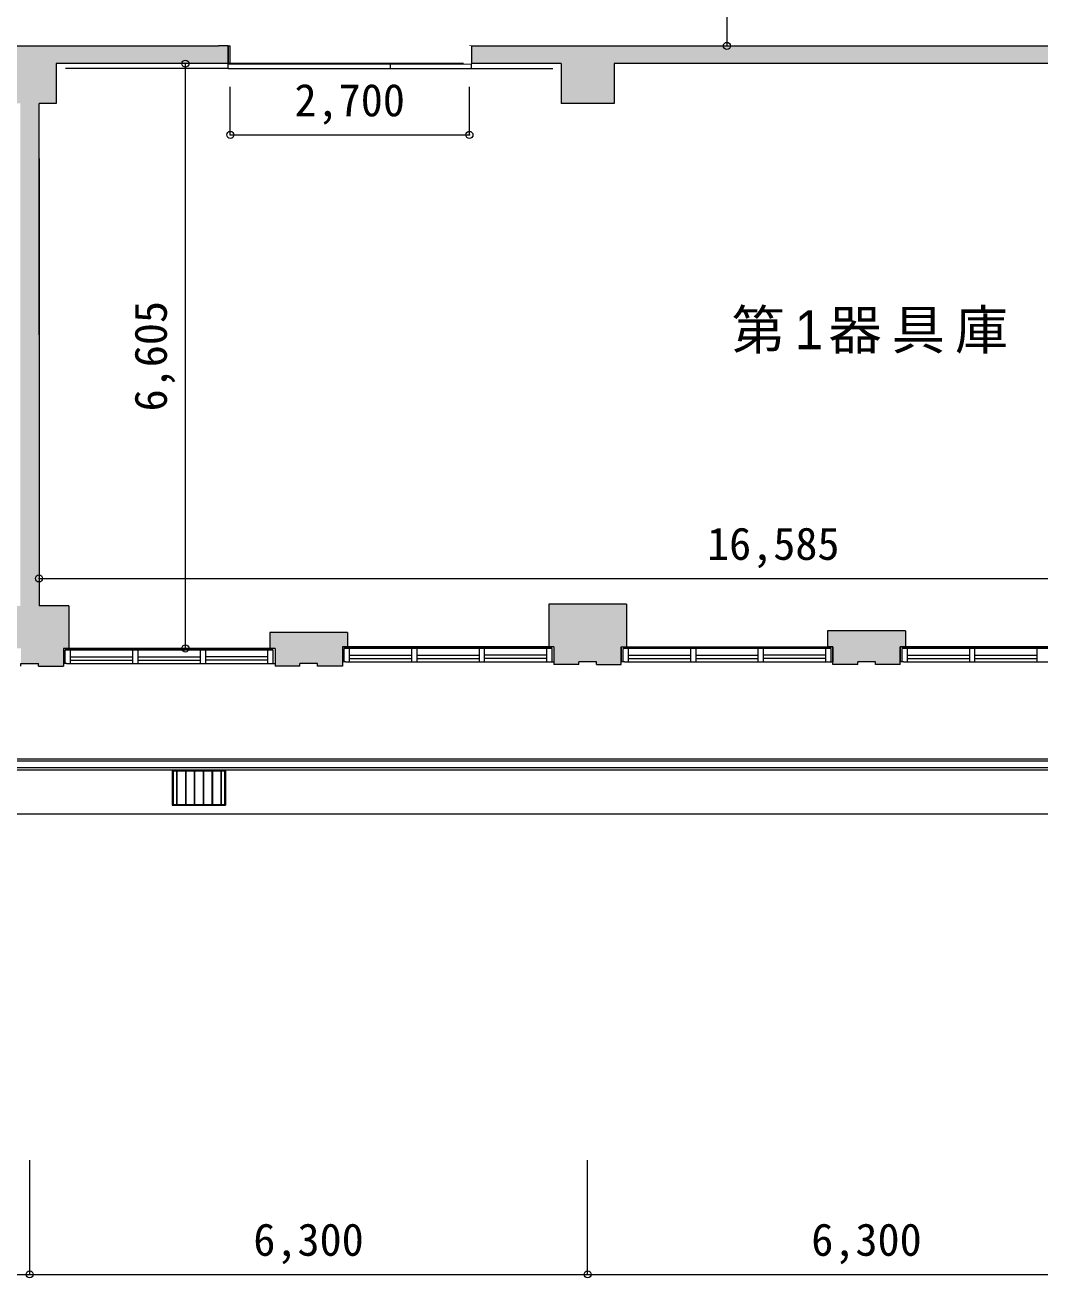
# Model space of a CAD drawing. Units: millimetres at full size, sheet at 1:200; details may follow other scales. Extents: x -96239 to 62349, y -170536 to 17264.
# Drawn here: x 4531 to 15991, y -106155 to -92006 of the extents above; entities that cross this region are included whole.
import ezdxf
from ezdxf.enums import TextEntityAlignment as Align

# ---------------------------------------------------------------- set-up
doc = ezdxf.new("R2010")
doc.units = ezdxf.units.MM
doc.header["$LTSCALE"] = 200
doc.header["$PDMODE"] = 32
doc.header["$PDSIZE"] = 80
for name, color, linetype, lineweight in [('0-1_躯体', 7, 'Continuous', 9), ('0-2_建具', 7, 'Continuous', 9), ('0-6_寸法', 4, 'Continuous', 5), ('0-C_タイル・側溝', 7, 'Continuous', 9)]:
    doc.layers.add(name, color=color, linetype=linetype, lineweight=lineweight)
doc.layers.add('0-4_室名', color=7, linetype='Continuous')
doc.styles.add('ＭＳ ゴシック', font='')
doc.styles.add('ＭＳ Ｐゴシック', font='')
doc.styles.get('ＭＳ ゴシック').set_extended_font_data('MS Gothic')
doc.styles.get('ＭＳ Ｐゴシック').set_extended_font_data('MS PGothic')

msp = doc.modelspace()

# ---------------------------------------------------------------- linework, layer by layer
at = {"layer": '0-1_躯体'}
for p, q in [((2312.4, -92241.2), (6713.9, -92241.2)), ((6823.9, -92241.2), (6713.9, -92241.2)), ((6823.9, -92241.2), (6823.9, -92441.2)), ((4883.9, -92441.2), (4883.9, -92891.2)), ((10583.9, -92441.2), (4883.9, -92441.2)), ((10583.9, -92441.2), (10583.9, -92891.2)), ((11183.9, -92441.2), (11183.9, -92891.2)), ((16883.9, -92441.2), (11183.9, -92441.2)), ((4883.9, -92891.2), (4688.9, -92891.2)), ((4688.9, -95505.7), (4688.9, -92891.2)), ((11183.9, -92891.2), (10583.9, -92891.2)), ((4688.9, -93513.9), (4688.9, -98566.2)), ((5023.9, -98566.2), (4688.9, -98566.2)), ((5023.9, -98566.2), (5023.9, -99046.2)), ((10443.9, -98546.2), (10443.9, -99026.2)), ((11323.9, -98546.2), (10443.9, -98546.2)), ((11323.9, -98546.2), (11323.9, -99026.2)), ((7293.9, -98866.2), (7293.9, -99046.2)), ((8173.9, -98866.2), (7293.9, -98866.2)), ((8173.9, -98866.2), (8173.9, -99026.2)), ((13593.9, -98846.2), (13593.9, -99026.2)), ((14473.9, -98846.2), (13593.9, -98846.2)), ((14473.9, -98846.2), (14473.9, -99026.2)), ((10503.9, -99026.2), (8113.9, -99026.2)), ((8114, -99026.2), (8114, -99246.2)), ((10503.9, -99026.2), (10503.9, -99226.2)), ((11263.9, -99226.2), (11263.9, -99026.2)), ((11263.9, -99026.2), (13653.9, -99026.2)), ((14413.9, -99226.2), (14413.9, -99026.2)), ((16803.9, -99026.2), (14413.9, -99026.2)), ((7353.9, -99046.2), (7353.9, -99246.2)), ((4683.9, -99246.2), (4683.9, -99216.2)), ((4683.9, -99246.2), (4963.9, -99246.2)), ((7633.9, -99246.2), (7353.9, -99246.2)), ((7633.9, -99246.2), (7633.9, -99216.2)), ((8113.9, -99246.2), (7833.9, -99246.2)), ((10783.9, -99226.2), (10503.9, -99226.2)), ((10983.9, -99196.2), (10783.9, -99196.2)), ((10783.9, -99226.2), (10783.9, -99196.2)), ((10983.9, -99226.2), (10983.9, -99196.2)), ((10983.9, -99226.2), (11263.9, -99226.2)), ((13933.9, -99226.2), (13933.9, -99196.2)), ((-24046.1, -100291.2), (20613.9, -100291.2)), ((-24046.1, -100316.2), (20613.9, -100316.2)), ((-24046.1, -100391.2), (20613.9, -100391.2)), ((-24046.1, -100416.2), (20613.9, -100416.2))]:
    msp.add_line(p, q, dxfattribs=at)
for points in [[(13933.9, -99226.2), (13653.9, -99226.2), (13653.9, -99026.2)], [(7353.9, -99046.2), (4963.9, -99046.2), (4963.9, -99246.2)], [(4483.9, -99246.2), (4483.9, -99216.2), (4683.9, -99216.2)], [(7833.9, -99246.2), (7833.9, -99216.2), (7633.9, -99216.2)], [(14413.9, -99226.2), (14133.9, -99226.2), (14133.9, -99196.2), (13933.9, -99196.2)]]:
    msp.add_lwpolyline(points, dxfattribs=at)
at = {"layer": '0-1_躯体', "color": 9}
for points in [[(4883.9, -92241.2), (4283.9, -92241.2), (4883.9, -92891.2), (4283.9, -92891.2)], [(6713.9, -92241.2), (4883.9, -92241.2), (6713.9, -92441.2), (4883.9, -92441.2)], [(17483.9, -92441.2), (17483.9, -92241.2), (9483.9, -92441.2), (9483.9, -92241.2)], [(11183.9, -92441.2), (10583.9, -92441.2), (11183.9, -92891.2), (10583.9, -92891.2)], [(4688.9, -92891.2), (4478.9, -92891.2), (4688.9, -98566.2), (4478.9, -98566.2)], [(5023.9, -98566.2), (4143.9, -98566.2), (5023.9, -99046.2), (4143.9, -99046.2)], [(10443.9, -98546.2), (10443.9, -99026.2), (11323.9, -98546.2), (11323.9, -99026.2)], [(8173.9, -99026.2), (8173.9, -98866.2), (7293.9, -99026.2), (7293.9, -98866.2)], [(14473.9, -98846.2), (13593.9, -98846.2), (14473.9, -99026.2), (13593.9, -99026.2)], [(7833.9, -99026.2), (7293.8, -99026.2), (7833.9, -99046.2), (7293.8, -99046.2)], [(8114, -99026.2), (7833.9, -99026.2), (8114, -99246.2), (7833.9, -99246.2)], [(10783.9, -99226.2), (10783.9, -99026.2), (10503.9, -99226.2), (10503.9, -99026.2)], [(10783.9, -99196.2), (10983.9, -99196.2), (10783.9, -99026.2), (10983.9, -99026.2)], [(10983.9, -99226.2), (11263.9, -99226.2), (10983.9, -99026.2), (11263.9, -99026.2)], [(13933.9, -99226.2), (13933.9, -99026.2), (13653.9, -99226.2), (13653.9, -99026.2)], [(13933.9, -99196.2), (14133.9, -99196.2), (13933.9, -99026.2), (14133.9, -99026.2)], [(14133.9, -99226.2), (14414, -99226.2), (14133.9, -99026.2), (14414, -99026.2)], [(4683.9, -99046.2), (4483.9, -99046.2), (4683.9, -99216.2), (4483.9, -99216.2)], [(4964, -99046.2), (4683.9, -99046.2), (4964, -99246.2), (4683.9, -99246.2)], [(7633.9, -99246.2), (7633.9, -99046.2), (7353.9, -99246.2), (7353.9, -99046.2)], [(7833.9, -99216.2), (7833.9, -99046.2), (7633.9, -99216.2), (7633.9, -99046.2)]]:
    msp.add_solid(points, dxfattribs=at)
at = {"layer": '0-2_建具'}
for p, q in [((6823.9, -92441.2), (6823.9, -92241.2)), ((6823.9, -92241.2), (6848.9, -92241.2)), ((6848.9, -92441.2), (6848.9, -92241.2)), ((9548.9, -92241.2), (9548.9, -92441.2)), ((9548.9, -92241.2), (9573.9, -92241.2)), ((6848.9, -92441.2), (6823.9, -92441.2)), ((6823.9, -92496.2), (6823.9, -92446.2)), ((9573.9, -92446.2), (6823.9, -92446.2)), ((6823.9, -92496.2), (9573.9, -92496.2)), ((8658.9, -92496.2), (8658.9, -92446.2)), ((9548.9, -92441.2), (9573.9, -92441.2)), ((9573.9, -92496.2), (9573.9, -92446.2)), ((8113.9, -99026.2), (8113.9, -99196.2)), ((8114, -99026.2), (10483.9, -99026.2)), ((8173.9, -99046.2), (8173.9, -99026.2)), ((10503.9, -99026.2), (10443.9, -99026.2)), ((10443.9, -99046.2), (10443.9, -99026.2)), ((10503.9, -99026.2), (10503.9, -99196.2)), ((11264, -99026.2), (13633.9, -99026.2)), ((11264, -99026.2), (11264, -99196.2)), ((11323.9, -99026.2), (11323.9, -99046.2)), ((13653.9, -99026.2), (13593.9, -99026.2)), ((13593.9, -99046.2), (13593.9, -99026.2)), ((13653.9, -99026.2), (13653.9, -99196.2)), ((14414, -99026.2), (16783.9, -99026.2)), ((14414, -99026.2), (14414, -99196.2)), ((14473.9, -99026.2), (14473.9, -99046.2)), ((4964, -99046.2), (7333.9, -99046.2)), ((4964, -99046.2), (4964, -99216.2)), ((4983.9, -99216.2), (4983.9, -99066.2)), ((7333.9, -99066.2), (4983.9, -99066.2)), ((5023.9, -99046.2), (5023.9, -99066.2)), ((5043.9, -99216.2), (5043.9, -99066.2)), ((5043.9, -99141.2), (5747.6, -99141.2)), ((5043.9, -99178.7), (5747.6, -99178.7)), ((5747.6, -99216.2), (5747.6, -99066.2)), ((5807.6, -99216.2), (5807.6, -99066.2)), ((5807.6, -99141.2), (6510.9, -99141.2)), ((5807.6, -99178.7), (6510.9, -99178.7)), ((6510.9, -99216.2), (6510.9, -99066.2)), ((6570.9, -99216.2), (6570.9, -99066.2)), ((7273.9, -99141.2), (6570.9, -99141.2)), ((7273.9, -99178.7), (6570.9, -99178.7)), ((7273.9, -99216.2), (7273.9, -99066.2)), ((7353.8, -99046.2), (7293.8, -99046.2)), ((7293.8, -99066.2), (7293.8, -99046.2)), ((7333.9, -99216.2), (7333.9, -99066.2)), ((7353.8, -99046.2), (7353.8, -99216.2)), ((8133.9, -99196.2), (8133.9, -99046.2)), ((10483.9, -99046.2), (8133.9, -99046.2)), ((8193.9, -99196.2), (8193.9, -99046.2)), ((8193.9, -99121.2), (8897.6, -99121.2)), ((8193.9, -99158.7), (8897.6, -99158.7)), ((8897.6, -99196.2), (8897.6, -99046.2)), ((8957.6, -99196.2), (8957.6, -99046.2)), ((8957.6, -99121.2), (9660.9, -99121.2)), ((8957.6, -99158.7), (9660.9, -99158.7)), ((9660.9, -99196.2), (9660.9, -99046.2)), ((9720.9, -99196.2), (9720.9, -99046.2)), ((10423.9, -99121.2), (9720.9, -99121.2)), ((10423.9, -99158.7), (9720.9, -99158.7)), ((10423.9, -99196.2), (10423.9, -99046.2)), ((10483.9, -99196.2), (10483.9, -99046.2)), ((11283.9, -99196.2), (11283.9, -99046.2)), ((13633.9, -99046.2), (11283.9, -99046.2)), ((11343.9, -99196.2), (11343.9, -99046.2)), ((11343.9, -99121.2), (12047.6, -99121.2)), ((11343.9, -99158.7), (12047.6, -99158.7)), ((12047.6, -99196.2), (12047.6, -99046.2)), ((12107.6, -99196.2), (12107.6, -99046.2)), ((12107.6, -99121.2), (12810.9, -99121.2)), ((12107.6, -99158.7), (12810.9, -99158.7)), ((12810.9, -99196.2), (12810.9, -99046.2)), ((12870.9, -99196.2), (12870.9, -99046.2)), ((13573.9, -99121.2), (12870.9, -99121.2)), ((13573.9, -99158.7), (12870.9, -99158.7)), ((13573.9, -99196.2), (13573.9, -99046.2)), ((13633.9, -99196.2), (13633.9, -99046.2)), ((14433.9, -99196.2), (14433.9, -99046.2)), ((16783.9, -99046.2), (14433.9, -99046.2)), ((14493.9, -99196.2), (14493.9, -99046.2)), ((14493.9, -99121.2), (15197.6, -99121.2)), ((14493.9, -99158.7), (15197.6, -99158.7)), ((15197.6, -99196.2), (15197.6, -99046.2)), ((15257.6, -99196.2), (15257.6, -99046.2)), ((15257.6, -99121.2), (15960.9, -99121.2)), ((15257.6, -99158.7), (15960.9, -99158.7)), ((15960.9, -99196.2), (15960.9, -99046.2)), ((4999.2, -99216.2), (4964, -99216.2)), ((4999.2, -99216.2), (7353.8, -99216.2)), ((8149.2, -99196.2), (8114, -99196.2)), ((8149.2, -99196.2), (10503.9, -99196.2)), ((11299.2, -99196.2), (11264, -99196.2)), ((11299.2, -99196.2), (13653.9, -99196.2)), ((14449.2, -99196.2), (14414, -99196.2)), ((14449.2, -99196.2), (16803.9, -99196.2))]:
    msp.add_line(p, q, dxfattribs=at)
at = {"layer": '0-2_建具', "color": 4, "lineweight": 5}
for p, q in [((6823.9, -92496.2), (4988.9, -92496.2)), ((9573.9, -92496.2), (10488.9, -92496.2))]:
    msp.add_line(p, q, dxfattribs=at)
at = {"layer": '0-2_建具', "color": 9}
msp.add_solid([(6823.9, -92241.2), (6713.9, -92241.2), (6823.9, -92441.2), (6713.9, -92441.2)], dxfattribs=at)
at = {"layer": '0-6_寸法'}
for p, q in [((12456.1, -90241.2), (12456.1, -92241.2)), ((6342.3, -99046.2), (6342.3, -92441.2)), ((6848.9, -93246.2), (6848.9, -92702.1)), ((9548.9, -93246.2), (9548.9, -92702.1)), ((6848.9, -93246.2), (9548.9, -93246.2)), ((4688.9, -98255.3), (21273.9, -98255.3)), ((4583.9, -106114.7), (4583.9, -104824.5)), ((10883.9, -106114.7), (10883.9, -104824.5)), ((-1716.1, -106114.7), (4583.9, -106114.7)), ((4583.9, -106114.7), (10883.9, -106114.7)), ((10883.9, -106114.7), (17183.9, -106114.7))]:
    msp.add_line(p, q, dxfattribs=at)
for p in [(12456.1, -92241.2), (6342.3, -92441.2), (6848.9, -93246.2), (9548.9, -93246.2), (4688.9, -98255.3), (6342.3, -99046.2), (4583.9, -106114.7), (10883.9, -106114.7)]:
    msp.add_point(p, dxfattribs=at)
at = {"layer": '0-C_タイル・側溝'}
msp.add_line((-24046.1, -100416.2), (20613.9, -100416.2), dxfattribs=at)
at = {"layer": '0-C_タイル・側溝', "color": 4, "lineweight": 5}
for p, q in [((6193.9, -100416.2), (6793.9, -100416.2)), ((6198.9, -100421.2), (6198.9, -100811.2)), ((6198.9, -100421.2), (6788.9, -100421.2)), ((6203.9, -100426.2), (6203.9, -100806.2)), ((6203.9, -100426.2), (6756.6, -100426.2)), ((6241.4, -100426.2), (6241.4, -100806.2)), ((6246.4, -100426.2), (6246.4, -100806.2)), ((6341.4, -100426.2), (6341.4, -100806.2)), ((6346.4, -100426.2), (6346.4, -100806.2)), ((6441.4, -100426.2), (6441.4, -100806.2)), ((6446.4, -100426.2), (6446.4, -100806.2)), ((6541.4, -100426.2), (6541.4, -100806.2)), ((6546.4, -100426.2), (6546.4, -100806.2)), ((6641.4, -100426.2), (6641.4, -100806.2)), ((6646.4, -100426.2), (6646.4, -100806.2)), ((6741.4, -100426.2), (6741.4, -100806.2)), ((6746.4, -100426.2), (6783.9, -100426.2)), ((6746.4, -100426.2), (6746.4, -100806.2)), ((6783.9, -100426.2), (6783.9, -100806.2)), ((6788.9, -100421.2), (6788.9, -100811.2)), ((6793.9, -100416.2), (6793.9, -100816.2)), ((6198.9, -100811.2), (6788.9, -100811.2)), ((6203.9, -100806.2), (6760.8, -100806.2)), ((6746.4, -100806.2), (6783.9, -100806.2))]:
    msp.add_line(p, q, dxfattribs=at)
msp.add_lwpolyline([(6193.9, -100416.2), (6193.9, -100816.2), (6793.9, -100816.2)], dxfattribs=at)
at = {"layer": '0-C_タイル・側溝'}
msp.add_lwpolyline([(20213.9, -100916.2), (-23646.1, -100916.2), (-23646.1, -103631.2)], dxfattribs=at)

# ---------------------------------------------------------------- texts
at = {"layer": '0-4_室名', "insert": (12508.9, -95716.2), "char_height": 439.9, "attachment_point": 7, "style": 'ＭＳ Ｐゴシック'}
msp.add_mtext('\\T1.19;第1器具庫', dxfattribs=at)
at = {"layer": '0-6_寸法', "style": 'ＭＳ ゴシック'}
for s, p in [('2,700', (7573.9, -93146.2)), ('16,585', (12231.4, -98155.3)), ('6,300', (7108.9, -106014.7)), ('6,300', (13408.9, -106014.7))]:
    msp.add_text(s, height=366.6, dxfattribs=at).set_placement(p, align=Align.BOTTOM_LEFT)
msp.add_text('6,605', height=366.6, rotation=90, dxfattribs=at).set_placement((6242.3, -96368.7), align=Align.BOTTOM_LEFT)

# ---------------------------------------------------------------- next in the draw order: wipeouts: each hides what was drawn before it
msp.add_wipeout([(9483.9, -92241.2), (9483.9, -92441.2), (9573.9, -92441.2), (9573.9, -92241.2)])

# ---------------------------------------------------------------- next in the draw order: linework, layer by layer
at = {"layer": '0-2_建具'}
msp.add_line((9573.9, -92441.2), (9573.9, -92241.2), dxfattribs=at)

# ---------------------------------------------------------------- next in the draw order: wipeouts: each hides what was drawn before it
msp.add_wipeout([(9573.9, -92241.2), (9483.9, -92241.2), (9483.9, -92441.2), (9573.9, -92441.2)])

# ---------------------------------------------------------------- next in the draw order: linework, layer by layer
at = {"layer": '0-1_躯体'}
for q in [(9573.9, -92441.2), (18704.9, -92241.2)]:
    msp.add_line((9573.9, -92241.2), q, dxfattribs=at)

doc.saveas('drawing.dxf')
